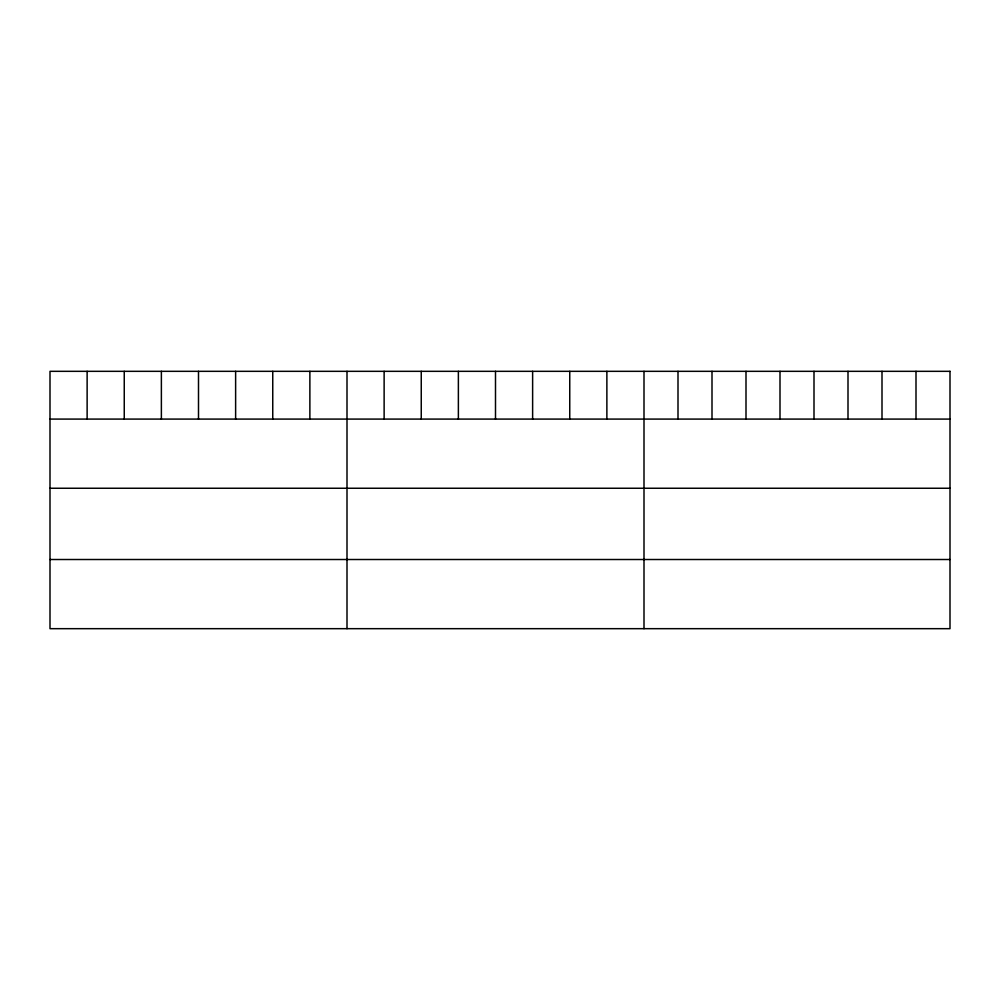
<?xml version="1.0" encoding="UTF-8"?>
<svg xmlns="http://www.w3.org/2000/svg" width="1000" height="1000" viewBox="0 0 1000 1000"><rect width="100%" height="100%" fill="white"/><g stroke="black" fill="none" stroke-linecap="round" stroke-linejoin="round"><path stroke-width="1.5" d="M50 419.087L950 419.087M50 488.25L950 488.25M50 559.513L950 559.513M916 371.325L916 419.087M882 371.325L882 419.087M848 371.325L848 419.087M814 371.325L814 419.087M780 371.325L780 419.087M746 371.325L746 419.087M712 371.325L712 419.087M678 371.325L678 419.087M644 371.325L644 628.675M606.875 371.325L606.875 419.087M569.75 371.325L569.75 419.087M532.625 371.325L532.625 419.087M495.5 371.325L495.5 419.087M458.375 371.325L458.375 419.087M421.25 371.325L421.25 419.087M384.125 371.325L384.125 419.087M347 371.325L347 628.675M309.875 371.325L309.875 419.087M272.75 371.325L272.75 419.087M235.625 371.325L235.625 419.087M198.5 371.325L198.5 419.087M161.375 371.325L161.375 419.087M124.25 371.325L124.25 419.087M87.125 371.325L87.125 419.087M950 371.325L50 371.325L50 628.675L950 628.675L950 371.325"/></g></svg>
